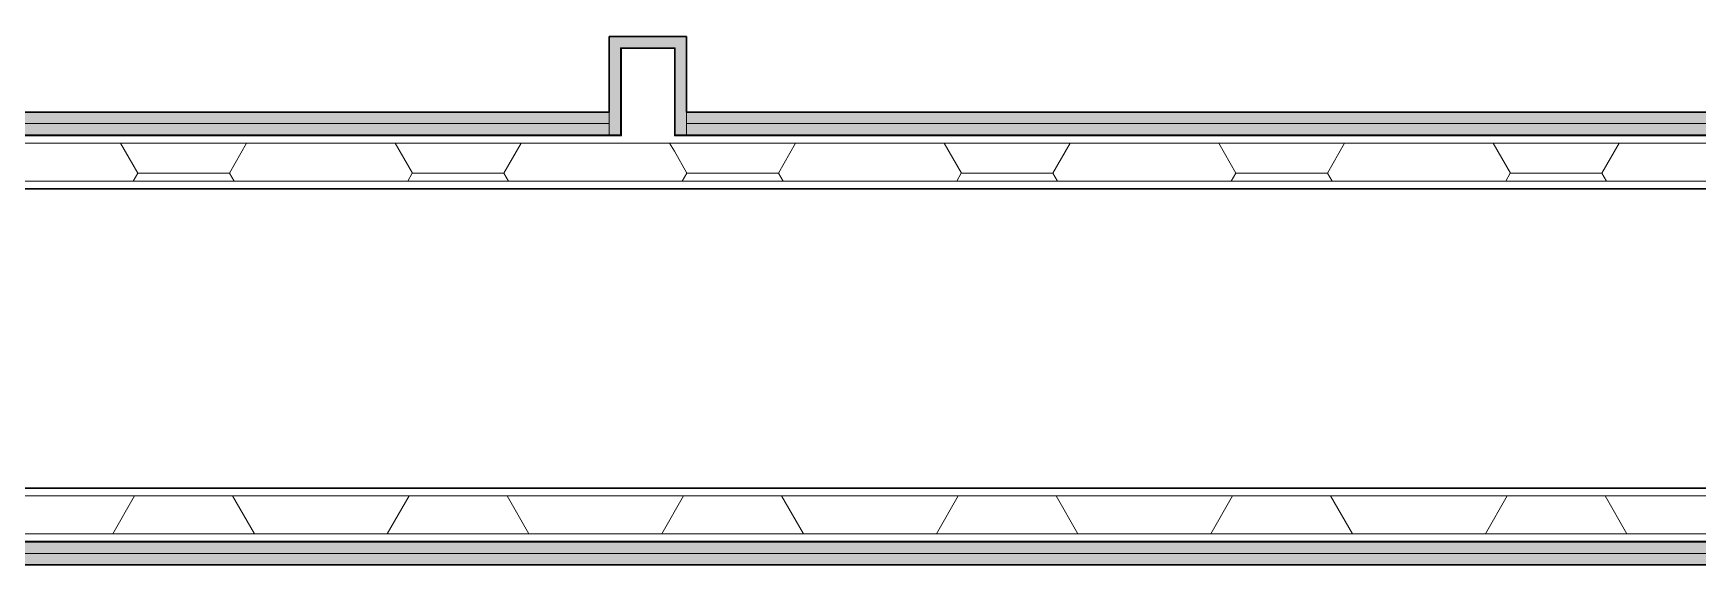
# Model space of a CAD drawing. Header units: millimetres. Extents: x 155920 to 295199, y -4084 to 97293.
# Drawn here: x 184875 to 187076, y 26310 to 27012 of the extents above; entities that cross this region are included whole.
import ezdxf

# ---------------------------------------------------------------- set-up
doc = ezdxf.new("R2010")
doc.units = ezdxf.units.MM
doc.header["$MEASUREMENT"] = 0
for name, color, linetype, lineweight in [('A-WALL', 7, 'CONTINUOUS', 9), ('A-WALL-PATT', 7, 'CONTINUOUS', 25), ('I-WALL', 7, 'CONTINUOUS', 9)]:
    doc.layers.add(name, color=color, linetype=linetype, lineweight=lineweight)

msp = doc.modelspace()

# ---------------------------------------------------------------- hatches: boundary and pattern name
at = {"layer": 'A-WALL-PATT', "lineweight": 9}
h = msp.add_hatch(color=256, dxfattribs=at)
h.paths.add_polyline_path([(185738.9, 26877.3), (185738.9, 27007.6), (185687.9, 27007.6), (185687.9, 26992.6), (185723.9, 26992.6), (185723.9, 26877.3)], flags=0)
h.paths.add_polyline_path([(185687.9, 28017.6), (185738.9, 28017.6), (185738.9, 28421.3), (185723.9, 28421.3), (185723.9, 28032.6), (185687.9, 28032.6)], flags=0)
at = {"layer": 'A-WALL-PATT', "lineweight": 5}
h = msp.add_hatch(color=256, dxfattribs=at)
h.paths.add_polyline_path([(185651.9, 26877.3), (185651.9, 26992.6), (185687.9, 26992.6), (185687.9, 27007.6), (185636.9, 27007.6), (185636.9, 26877.3)], flags=0)
h.paths.add_polyline_path([(185687.9, 28017.6), (185687.9, 28032.6), (185651.9, 28032.6), (185651.9, 28406.3), (185636.9, 28406.3), (185636.9, 28017.6)], flags=0)
h = msp.add_hatch(color=256, dxfattribs=at)
h.paths.add_polyline_path([(175140.1, 26892.3), (182564.1, 26892.3), (182564.1, 26907.3), (175125.1, 26907.3), (175125.1, 26892.3)], flags=0)
h.paths.add_polyline_path([(185596.3, 26892.3), (185636.9, 26892.3), (185636.9, 26907.3), (183764.1, 26907.3), (183764.1, 26892.3), (185446.8, 26892.3)], flags=0)
h = msp.add_hatch(color=256, dxfattribs=at)
h.paths.add_polyline_path([(185596.3, 26877.3), (185636.9, 26877.3), (185636.9, 26892.3), (183764.1, 26892.3), (183764.1, 26877.3), (185446.8, 26877.3)], flags=0)
h.paths.add_polyline_path([(175140.1, 26877.3), (182564.1, 26877.3), (182564.1, 26892.3), (175140.1, 26892.3)], flags=0)
for points in [[(186642.9, 26892.3), (188089.2, 26892.3), (188089.2, 26907.3), (185738.9, 26907.3), (185738.9, 26892.3), (186044.8, 26892.3)], [(186044.8, 26877.3), (188089.2, 26877.3), (188089.2, 26892.3), (185738.9, 26892.3), (185738.9, 26877.3), (185745.8, 26877.3)], [(188074.2, 26324.5), (188074.2, 26339.5), (175227.1, 26339.5), (175227.1, 26324.5), (187838.9, 26324.5)]]:
    msp.add_hatch(color=256, dxfattribs=at).paths.add_polyline_path(points, flags=0)
at = {"layer": 'A-WALL-PATT', "lineweight": 9}
msp.add_hatch(color=256, dxfattribs=at).paths.add_polyline_path([(188089.2, 26309.5), (188089.2, 26324.5), (175227.1, 26324.5), (175227.1, 26309.5), (187838.9, 26309.5)], flags=0)

# ---------------------------------------------------------------- linework, layer by layer
at = {"layer": 'A-WALL'}
for p, q in [((185651.9, 26992.6), (185651.9, 26877.3)), ((185687.9, 26992.6), (185651.9, 26992.6)), ((185652.9, 26991.6), (185652.9, 26876.3)), ((185687.9, 26991.6), (185652.9, 26991.6)), ((185723.9, 26992.6), (185687.9, 26992.6)), ((185722.9, 26991.6), (185687.9, 26991.6)), ((185722.9, 26876.3), (185722.9, 26991.6)), ((185723.9, 26877.3), (185723.9, 26992.6)), ((185636.9, 26892.3), (183764.1, 26892.3)), ((185636.9, 26892.3), (185636.9, 26907.3)), ((185636.9, 26877.3), (185636.9, 26892.3)), ((185738.9, 26907.3), (185738.9, 26892.3)), ((188089.2, 26892.3), (185738.9, 26892.3)), ((185738.9, 26892.3), (185738.9, 26877.3)), ((185636.9, 26877.3), (183764.1, 26877.3)), ((185636.9, 26876.3), (183764.1, 26876.3)), ((185651.9, 26877.3), (185636.9, 26877.3)), ((185651.9, 26876.3), (185636.9, 26876.3)), ((185652.9, 26876.3), (185651.9, 26876.3)), ((185723.9, 26876.3), (185722.9, 26876.3)), ((185738.9, 26877.3), (185723.9, 26877.3)), ((185738.9, 26876.3), (185723.9, 26876.3)), ((188089.2, 26877.3), (185738.9, 26877.3)), ((188089.2, 26876.3), (185738.9, 26876.3)), ((185636.9, 26866.3), (183764.1, 26866.3)), ((185652.9, 26866.3), (185636.9, 26866.3)), ((185722.9, 26866.3), (185652.9, 26866.3)), ((185738.9, 26866.3), (185722.9, 26866.3)), ((188089.2, 26866.3), (185738.9, 26866.3)), ((185636.9, 26816.3), (183764.1, 26816.3)), ((185722.9, 26816.3), (185636.9, 26816.3)), ((185738.9, 26816.3), (185722.9, 26816.3)), ((188089.2, 26816.3), (185738.9, 26816.3)), ((187998.2, 26400.5), (175226.1, 26400.5)), ((188048.2, 26350.5), (175227.1, 26350.5)), ((188058.2, 26340.5), (175227.1, 26340.5)), ((188059.2, 26339.5), (175227.1, 26339.5)), ((188074.2, 26324.5), (175227.1, 26324.5))]:
    msp.add_line(p, q, dxfattribs=at)
at = {"layer": 'A-WALL-PATT', "linetype": 'Continuous', "lineweight": 9}
for p, q in [((185013.7, 26826.9), (184990.9, 26866.3)), ((185134.6, 26826.9), (185157.4, 26866.3)), ((185376.6, 26826.9), (185353.8, 26866.3)), ((185497.5, 26826.9), (185520.3, 26866.3)), ((185722.9, 26855.7), (185716.7, 26866.3)), ((185739.5, 26826.9), (185722.9, 26855.7)), ((185860.4, 26826.9), (185883.2, 26866.3)), ((186102.4, 26826.9), (186079.6, 26866.3)), ((186223.3, 26826.9), (186246.1, 26866.3)), ((186465.3, 26826.9), (186442.6, 26866.3)), ((186586.2, 26826.9), (186609, 26866.3)), ((186828.2, 26826.9), (186805.5, 26866.3)), ((186949.1, 26826.9), (186971.9, 26866.3)), ((185007.5, 26816.3), (185013.6, 26826.9)), ((185013.6, 26826.9), (185134.6, 26826.9)), ((185013.6, 26826.9), (185013.6, 26826.9)), ((185013.6, 26826.9), (185013.6, 26826.9)), ((185140.8, 26816.3), (185134.7, 26826.9)), ((185370.4, 26816.3), (185376.5, 26826.9)), ((185376.5, 26826.9), (185497.5, 26826.9)), ((185376.5, 26826.9), (185376.5, 26826.9)), ((185376.5, 26826.9), (185376.5, 26826.9)), ((185503.7, 26816.3), (185497.6, 26826.9)), ((185733.3, 26816.3), (185739.4, 26826.9)), ((185739.4, 26826.9), (185860.4, 26826.9)), ((185739.4, 26826.9), (185739.4, 26826.9)), ((185739.4, 26826.9), (185739.4, 26826.9)), ((185866.6, 26816.3), (185860.5, 26826.9)), ((186096.2, 26816.3), (186102.3, 26826.9)), ((186102.3, 26826.9), (186223.3, 26826.9)), ((186102.3, 26826.9), (186102.3, 26826.9)), ((186102.3, 26826.9), (186102.3, 26826.9)), ((186229.5, 26816.3), (186223.4, 26826.9)), ((186459.2, 26816.3), (186465.2, 26826.9)), ((186465.2, 26826.9), (186586.2, 26826.9)), ((186465.2, 26826.9), (186465.2, 26826.9)), ((186465.2, 26826.9), (186465.2, 26826.9)), ((186592.4, 26816.3), (186586.3, 26826.9)), ((186822.1, 26816.3), (186828.1, 26826.9)), ((186828.1, 26826.9), (186949.1, 26826.9)), ((186828.1, 26826.9), (186828.1, 26826.9)), ((186828.1, 26826.9), (186828.1, 26826.9)), ((186955.3, 26816.3), (186949.2, 26826.9)), ((184980.5, 26350.5), (185009.4, 26400.5)), ((185167.8, 26350.5), (185138.9, 26400.5)), ((185343.4, 26350.5), (185372.3, 26400.5)), ((185530.7, 26350.5), (185501.8, 26400.5)), ((185706.4, 26350.5), (185735.2, 26400.5)), ((185893.6, 26350.5), (185864.7, 26400.5)), ((186069.3, 26350.5), (186098.1, 26400.5)), ((186256.5, 26350.5), (186227.6, 26400.5)), ((186432.2, 26350.5), (186461, 26400.5)), ((186619.4, 26350.5), (186590.5, 26400.5)), ((186795.1, 26350.5), (186823.9, 26400.5)), ((186982.3, 26350.5), (186953.4, 26400.5))]:
    msp.add_line(p, q, dxfattribs=at)
at = {"layer": 'I-WALL', "lineweight": 30}
for p, q in [((185636.9, 27007.6), (185636.9, 26907.3)), ((185738.9, 27007.6), (185636.9, 27007.6)), ((185738.9, 26907.3), (185738.9, 27007.6)), ((185636.9, 26907.3), (183764.1, 26907.3)), ((188089.2, 26907.3), (185738.9, 26907.3)), ((183865.1, 26806.3), (185636.9, 26806.3)), ((185636.9, 26806.3), (185722.9, 26806.3)), ((185722.9, 26806.3), (185738.9, 26806.3)), ((185738.9, 26806.3), (187988.2, 26806.3)), ((187988.2, 26410.5), (175226.1, 26410.5)), ((175227.1, 26309.5), (188089.2, 26309.5))]:
    msp.add_line(p, q, dxfattribs=at)

doc.saveas('drawing.dxf')
